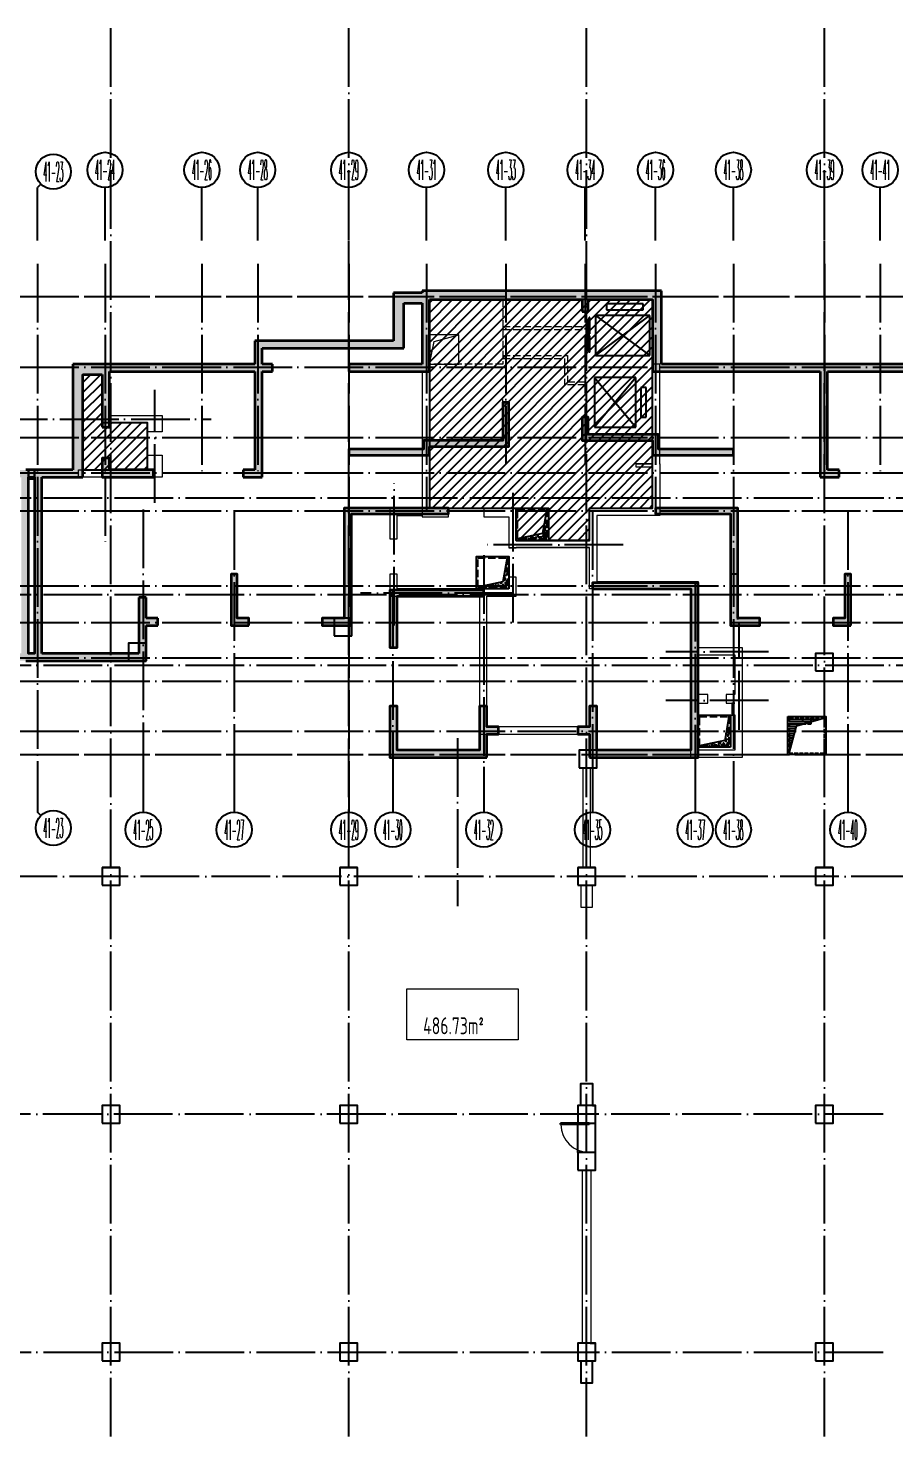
# Model space of a CAD drawing. Extents: x 115549 to 768939, y -502199 to 402497.
# Drawn here: x 353562 to 383085, y -355775 to -308022 of the extents above; entities that cross this region are included whole.
import ezdxf
from ezdxf.enums import TextEntityAlignment as Align

# ---------------------------------------------------------------- set-up
doc = ezdxf.new("R2010")
doc.units = 0
doc.header["$LTSCALE"] = 1000
doc.header["$MEASUREMENT"] = 0
for name, pattern in [('__DASH', [0.35, 0.25, -0.1]), ('DASH', [0.35, 0.25, -0.1]), ('DOTE', [2.42, 2, -0.2, 0.02, -0.2])]:
    doc.linetypes.add(name, pattern=pattern)
for name, color, linetype, lineweight in [('_0', 7, 'Continuous', 9), ('renWALL', 8, 'Continuous', 9), ('WALL', 150, 'Continuous', 30), ('主楼剪力墙', 212, 'Continuous', 5), ('砼墙', 3, 'Continuous', 35)]:
    doc.layers.add(name, color=color, linetype=linetype, lineweight=lineweight)
for name, color, linetype in [('AXIS', 3, 'Continuous'), ('AXIS_TEXT', 7, 'Continuous'), ('COLUMN', 9, 'Continuous'), ('DOTE', 16, 'DOTE'), ('EVTR', 2, 'Continuous'), ('S_CONCWALL', 8, 'Continuous'), ('WINDOW', 4, 'Continuous'), ('人防集水坑', 6, 'Continuous'), ('人防－WINDOW', 4, 'Continuous'), ('文字', 3, 'Continuous'), ('给水', 32, 'Continuous')]:
    doc.layers.add(name, color=color, linetype=linetype)
doc.styles.add('_TCH_AXIS', font='COMPLEX', dxfattribs={"bigfont": 'GBCBIG'})
doc.styles.add('COMPLEX', font='COMPLEX')
doc.styles.add('TSSD_Rein', font='tssdeng.shx', dxfattribs={"width": 0.7, "bigfont": 'tssdchn.shx'})

# ---------------------------------------------------------------- blocks, each defined once
blk = doc.blocks.new('qiangzh3333')
at = {"layer": 'COLUMN', "color": 8}
for points in [[(503168601, 3697175796), (503169201, 3697175796), (503169201, 3697176396), (503168601, 3697176396)], [(503161601, 3697174946), (503162201, 3697174946), (503162201, 3697175546), (503161601, 3697175546)], [(503185001, 3697174596), (503185601, 3697174596), (503185601, 3697175196), (503185001, 3697175196)], [(503176951, 3697171296), (503177551, 3697171296), (503177551, 3697171896), (503176951, 3697171896)], [(503160701, 3697167296), (503161301, 3697167296), (503161301, 3697167896), (503160701, 3697167896)], [(503168801, 3697167296), (503169401, 3697167296), (503169401, 3697167896), (503168801, 3697167896)], [(503176901, 3697167296), (503177501, 3697167296), (503177501, 3697167896), (503176901, 3697167896)], [(503185001, 3697167296), (503185601, 3697167296), (503185601, 3697167896), (503185001, 3697167896)], [(503160701, 3697159196), (503161301, 3697159196), (503161301, 3697159796), (503160701, 3697159796)], [(503168801, 3697159196), (503169401, 3697159196), (503169401, 3697159796), (503168801, 3697159796)], [(503185001, 3697159196), (503185601, 3697159196), (503185601, 3697159796), (503185001, 3697159796)], [(503176901, 3697157596), (503177501, 3697157596), (503177501, 3697158196), (503176901, 3697158196)], [(503160701, 3697151096), (503161301, 3697151096), (503161301, 3697151696), (503160701, 3697151696)], [(503168801, 3697151096), (503169401, 3697151096), (503169401, 3697151696), (503168801, 3697151696)], [(503185001, 3697151096), (503185601, 3697151096), (503185601, 3697151696), (503185001, 3697151696)]]:
    blk.add_lwpolyline(points, close=True, dxfattribs=at)
for points in [[(503177001, 3697159796), (503177001, 3697160546), (503177401, 3697160546), (503177401, 3697159796), (503177501, 3697159796), (503176901, 3697159796), (503176901, 3697159196), (503177501, 3697159196), (503177501, 3697159796)], [(503177326, 3697151696), (503177501, 3697151696), (503176901, 3697151696), (503176901, 3697151096), (503177501, 3697151096), (503177501, 3697151696)], [(503176901, 3697151096), (503177001, 3697151096), (503177001, 3697150346), (503177401, 3697150346), (503177401, 3697151096)]]:
    blk.add_lwpolyline(points, dxfattribs=at)
at = {"layer": 'renWALL', "color": 8}
for points in [[(503179701, 3697181646), (503179701, 3697185046), (503179451, 3697185046), (503179451, 3697181646), (503178876, 3697181646), (503178876, 3697181546), (503179451, 3697181546)], [(503169100, 3697181946), (503169100, 3697182146)], [(503179451, 3697181646), (503179451, 3697180146), (503177301, 3697180146), (503177301, 3697179046), (503174801, 3697179046), (503174801, 3697180146), (503173701, 3697180146), (503173701, 3697179846), (503174551, 3697179846), (503174551, 3697178896), (503174551, 3697178796), (503174801, 3697178796)], [(503179701, 3697181646), (503179701, 3697179896), (503177551, 3697179896), (503177551, 3697178896), (503177551, 3697177646), (503181001, 3697177646), (503181001, 3697175396), (503182501, 3697175396), (503182501, 3697173596), (503182501, 3697173246), (503182501, 3697171646), (503180751, 3697171646), (503180751, 3697173246), (503180751, 3697173596), (503180751, 3697175246), (503180751, 3697177396), (503177301, 3697177396), (503177301, 3697178796), (503174801, 3697178796)], [(503158650, 3697180546), (503158650, 3697180346)], [(503171601, 3697180146), (503170501, 3697180146), (503170501, 3697179096), (503170751, 3697179096), (503170751, 3697179896), (503171601, 3697179896)], [(503173701, 3697177396), (503170751, 3697177396), (503170751, 3697177896), (503170501, 3697177896), (503170501, 3697177146), (503173551, 3697177146), (503173551, 3697172446), (503176901, 3697172446), (503176901, 3697172696), (503173801, 3697172696), (503173801, 3697177146), (503174801, 3697177146), (503174801, 3697177796), (503174551, 3697177796), (503174551, 3697177396), (503173701, 3697177396)], [(503172901, 3697171646), (503172701, 3697171646)], [(503177076, 3697171296), (503177076, 3697167896)], [(503177326, 3697171296), (503177326, 3697167896)], [(503176901, 3697167296), (503176901, 3697167496)], [(503177001, 3697167296), (503177001, 3697166546), (503177401, 3697166546), (503177401, 3697167296)], [(503177051, 3697157596), (503177051, 3697151696)], [(503177351, 3697157596), (503177351, 3697151696)]]:
    blk.add_lwpolyline(points, dxfattribs=at)
for points in [[(503171601, 3697184796), (503171601, 3697179846), (503172501, 3697179846), (503172501, 3697180146), (503171851, 3697180146), (503171851, 3697184796)], [(503162251, 3697183046), (503160951, 3697183046), (503160951, 3697183296), (503162751, 3697183296), (503162751, 3697182746), (503162251, 3697182746)], [(503162751, 3697181196), (503159901, 3697181196), (503159901, 3697181446), (503162251, 3697181446), (503162251, 3697181946), (503162751, 3697181946)], [(503182151, 3697173096), (503182251, 3697173096), (503182251, 3697171896), (503181001, 3697171896), (503181001, 3697173096), (503181001, 3697173496), (503181001, 3697173496), (503181331, 3697173496), (503181331, 3697173796), (503181001, 3697173796), (503181001, 3697175146), (503182251, 3697175146), (503182251, 3697173796), (503181951, 3697173796), (503181951, 3697173496), (503182251, 3697173496), (503182251, 3697173496), (503182151, 3697173496)]]:
    blk.add_lwpolyline(points, close=True, dxfattribs=at)
blk = doc.blocks.new('zhuloujlqtiangchong')
at = {"layer": '主楼剪力墙'}
h = blk.add_hatch(color=253, dxfattribs=at)
h.dxf.hatch_style = 1
h.paths.add_polyline_path([(779472, 656801), (779472, 654901), (779472, 654551), (779472, 652701), (779472, 650801), (779272, 650801), (779272, 652701), (779272, 654551), (779272, 654901), (779272, 656801)], flags=16)
h.paths.add_polyline_path([(782022, 657451), (781772, 657451), (781772, 656801), (783172, 656801), (783522, 656801), (783522, 657051), (783172, 657051), (782022, 657051)], flags=17)
h.paths.add_polyline_path([(786772, 651751), (786772, 652001), (786372, 652001), (786372, 653501), (786172, 653501), (786172, 651751)], flags=17)
h.paths.add_polyline_path([(791822, 651851), (791822, 652351), (791822, 652751), (794772, 652751), (794772, 652951), (791572, 652951), (791572, 652351), (791572, 651851), (791572, 651001), (791822, 651001)], flags=17)
h.paths.add_polyline_path([(794872, 647251), (794872, 648051), (795272, 648051), (795272, 648301), (794872, 648301), (794872, 649001), (794622, 649001), (794622, 648151), (794622, 647501), (794272, 647501), (792172, 647501), (791822, 647501), (791822, 649001), (791572, 649001), (791572, 647251), (792172, 647251), (794272, 647251)])
h.paths.add_polyline_path([(803422, 655151), (803422, 655751), (800622, 655751), (800622, 655551), (803172, 655551), (803172, 655151), (803172, 653501), (803172, 653101), (803172, 651751), (804172, 651751), (804172, 652001), (803422, 652001), (803422, 653101), (803422, 653501)], flags=17)
h.paths.add_polyline_path([(798372, 647251), (798972, 647251), (801472, 647251), (802072, 647251), (802072, 649001), (802072, 650651), (802072, 651001), (802072, 651851), (802072, 652601), (802072, 653201), (800372, 653201), (798472, 653201), (798472, 653001), (800372, 653001), (801822, 653001), (801822, 652601), (801822, 651851), (801822, 651001), (801822, 650651), (801822, 649001), (801822, 647501), (801472, 647501), (798972, 647501), (798622, 647501), (798622, 648151), (798622, 649001), (798372, 649001), (798372, 648301), (797972, 648301), (797972, 648051), (798372, 648051)])
h.paths.add_polyline_path([(803272, 657551), (803272, 657751), (800722, 657751), (800722, 658251), (798322, 658251), (798322, 658851), (798122, 658851), (798122, 658051), (800522, 658051), (800522, 657551)], flags=17)
h.paths.add_polyline_path([(792922, 657851), (795622, 657851), (795622, 659351), (795422, 659351), (795422, 658051), (792722, 658051), (792722, 657751), (790172, 657751), (790172, 657551), (792922, 657551)], flags=17)
h.paths.add_polyline_path([(790272, 651751), (790272, 652851), (790272, 653501), (790272, 655151), (790272, 655551), (792822, 655551), (793572, 655551), (793572, 655751), (792822, 655751), (790022, 655751), (790022, 655151), (790022, 653501), (790022, 652851), (790022, 652001), (789272, 652001), (789272, 651751)], flags=17)
h.paths.add_polyline_path([(807272, 651751), (807272, 653501), (807072, 653501), (807072, 652001), (806672, 652001), (806672, 651751)], flags=17)
h.paths.add_polyline_path([(810272, 656801), (811672, 656801), (811672, 657451), (811422, 657451), (811422, 657051), (810272, 657051), (809922, 657051), (809922, 656801)], flags=17)
h.paths.add_polyline_path([(776972, 657451), (776722, 657451), (776722, 657051), (775572, 657051), (775222, 657051), (775222, 656801), (775572, 656801), (776972, 656801)], flags=17)
h.paths.add_polyline_path([(772572, 651751), (772572, 653501), (772372, 653501), (772372, 652001), (771972, 652001), (771972, 651751)], flags=17)
h.paths.add_polyline_path([(768722, 655751), (765922, 655751), (765172, 655751), (765172, 655551), (765922, 655551), (768472, 655551), (768472, 655151), (768472, 653501), (768472, 652851), (768472, 651751), (769472, 651751), (769472, 652001), (768722, 652001), (768722, 652851), (768722, 653501), (768722, 655151)], flags=17)
h.paths.add_polyline_path([(767172, 651851), (767172, 652351), (767172, 652951), (763972, 652951), (763972, 652751), (766922, 652751), (766922, 652351), (766922, 651851), (766922, 651001), (767172, 651001)], flags=17)
h.paths.add_polyline_path([(767172, 647251), (767172, 649001), (766922, 649001), (766922, 647501), (764472, 647501), (764122, 647501), (764122, 648151), (764122, 649001), (763872, 649001), (763872, 648301), (763472, 648301), (763472, 648051), (763872, 648051), (763872, 647251), (764472, 647251)])
h.paths.add_polyline_path([(755572, 655151), (755572, 655551), (758122, 655551), (758122, 655751), (755322, 655751), (755322, 655151), (755322, 653501), (755322, 653101), (755322, 652001), (754572, 652001), (754572, 651751), (755572, 651751), (755572, 653101), (755572, 653501)], flags=17)
h.paths.add_polyline_path([(756672, 647251), (759772, 647251), (760372, 647251), (760372, 648051), (760772, 648051), (760772, 648301), (760372, 648301), (760372, 649001), (760122, 649001), (760122, 648151), (760122, 647501), (759772, 647501), (756922, 647501), (756922, 649001), (756672, 649001)])
h.paths.add_polyline_path([(756922, 652601), (756922, 653001), (758372, 653001), (760272, 653001), (760272, 653201), (758372, 653201), (756672, 653201), (756672, 652601), (756672, 651851), (756672, 651001), (756922, 651001), (756922, 651851)], flags=17)
h.paths.add_polyline_path([(758222, 657551), (758222, 658051), (760622, 658051), (760622, 658851), (760422, 658851), (760422, 658251), (758022, 658251), (758022, 657751), (755472, 657751), (755472, 657551)], flags=17)
h.paths.add_polyline_path([(766022, 658051), (763322, 658051), (763322, 659351), (763122, 659351), (763122, 657851), (765822, 657851), (765822, 657551), (768572, 657551), (768572, 657751), (766022, 657751)], flags=17)
h.paths.add_polyline_path([(752072, 651751), (752072, 652001), (751672, 652001), (751672, 653501), (751472, 653501), (751472, 651751)], flags=17)
h.paths.add_polyline_path([(748822, 656801), (748822, 657051), (748472, 657051), (747322, 657051), (747322, 657451), (747072, 657451), (747072, 656801), (748472, 656801)], flags=17)
h.paths.add_polyline_path([(744772, 656401), (742021, 656401), (742021, 655701), (742271, 655701), (742271, 656101), (744772, 656101), (744772, 655451), (744772, 654901), (744772, 654551), (744772, 653101), (744772, 652701), (744772, 650801), (742271, 650801), (742271, 654501), (742021, 654501), (742021, 650551), (744872, 650551), (745372, 650551), (748572, 650551), (748572, 651751), (748972, 651751), (748972, 652001), (748572, 652001), (748572, 652701), (748322, 652701), (748322, 651851), (748322, 650801), (745372, 650801), (745022, 650801), (745022, 652701), (745022, 653101), (745022, 654551), (745022, 654901), (745022, 655451), (745022, 656101), (745022, 656801), (745372, 656801), (746422, 656801), (746422, 660301), (747072, 660301), (747072, 658501), (747322, 658501), (747322, 660401), (748072, 660401), (750472, 660401), (752272, 660401), (752272, 657051), (751872, 657051), (751872, 656801), (752522, 656801), (752522, 660401), (752872, 660401), (755472, 660401), (757622, 660401), (758222, 660401), (758222, 662851), (760422, 662851), (760422, 662451), (760622, 662451), (760622, 662851), (763222, 662851), (765322, 662851), (765822, 662851), (765822, 661331), (765822, 660401), (766422, 660401), (766822, 660401), (768572, 660401), (768572, 660651), (766822, 660651), (766422, 660651), (766072, 660651), (766072, 661331), (766072, 662726), (766697, 662726), (766697, 661201), (768572, 661201), (771522, 661201), (771522, 660651), (771172, 660651), (771172, 660401), (771522, 660401), (771522, 656801), (772172, 656801), (772172, 657051), (771772, 657051), (771772, 660401), (773572, 660401), (775972, 660401), (776722, 660401), (776722, 658501), (776972, 658501), (776972, 660301), (777622, 660301), (777622, 656801), (778672, 656801), (779022, 656801), (779022, 654901), (779022, 654551), (779022, 652701), (779022, 650801), (778672, 650801), (775722, 650801), (775722, 651851), (775722, 652701), (775472, 652701), (775472, 652001), (775072, 652001), (775072, 651751), (775472, 651751), (775472, 650551), (778672, 650551), (779172, 650551), (779572, 650551), (780072, 650551), (783272, 650551), (783272, 651751), (783672, 651751), (783672, 652001), (783272, 652001), (783272, 652701), (783022, 652701), (783022, 651851), (783022, 650801), (780072, 650801), (779722, 650801), (779722, 652701), (779722, 654551), (779722, 654901), (779722, 656801), (780072, 656801), (781122, 656801), (781122, 660301), (781772, 660301), (781772, 658501), (782022, 658501), (782022, 660401), (782772, 660401), (785172, 660401), (786972, 660401), (786972, 657051), (786572, 657051), (786572, 656801), (787222, 656801), (787222, 660401), (787572, 660401), (787572, 660651), (787222, 660651), (787222, 661201), (790172, 661201), (792047, 661201), (792047, 662726), (792672, 662726), (792672, 661331), (792672, 660651), (792322, 660651), (791922, 660651), (790172, 660651), (790172, 660401), (791922, 660401), (792322, 660401), (792922, 660401), (792922, 661331), (792922, 662851), (793422, 662851), (795522, 662851), (798122, 662851), (798122, 662451), (798322, 662451), (798322, 662851), (800522, 662851), (800522, 660401), (801122, 660401), (803272, 660401), (805872, 660401), (806222, 660401), (806222, 656801), (806872, 656801), (806872, 657051), (806472, 657051), (806472, 660401), (808272, 660401), (810672, 660401), (811422, 660401), (811422, 658501), (811672, 658501), (811672, 660301), (812322, 660301), (812322, 656801), (813372, 656801), (813722, 656801), (813722, 655903), (813722, 655451), (813722, 654901), (813722, 654551), (813722, 653101), (813722, 652701), (813722, 650801), (810422, 650801), (810422, 651851), (810422, 652701), (810172, 652701), (810172, 652001), (809772, 652001), (809772, 651751), (810172, 651751), (810172, 650551), (813972, 650551), (813972, 652701), (813972, 653101), (813972, 654551), (813972, 654901), (813972, 655451), (813972, 657051), (813372, 657051), (812672, 657051), (812672, 660651), (811572, 660651), (810672, 660651), (808272, 660651), (806372, 660651), (805872, 660651), (803272, 660651), (801122, 660651), (800822, 660651), (800822, 663151), (798222, 663151), (795522, 663151), (793422, 663151), (792672, 663151), (792672, 663076), (791697, 663076), (791697, 661451), (790172, 661451), (786972, 661451), (786972, 660651), (785172, 660651), (782772, 660651), (781872, 660651), (780772, 660651), (780772, 657051), (780072, 657051), (779572, 657051), (779172, 657051), (778672, 657051), (777972, 657051), (777972, 660651), (776872, 660651), (775972, 660651), (773572, 660651), (771772, 660651), (771772, 661451), (768572, 661451), (767047, 661451), (767047, 663076), (766072, 663076), (766072, 663151), (765322, 663151), (763222, 663151), (760522, 663151), (757922, 663151), (757922, 660651), (757622, 660651), (755472, 660651), (752872, 660651), (752372, 660651), (750472, 660651), (748072, 660651), (747172, 660651), (746072, 660651), (746072, 657051), (745372, 657051), (744772, 657051)])
blk = doc.blocks.new('$DORLIB2D$00000127')
at = {"color": 0}
for points in [[(-0.533, 0.795), (-0.533, 0.69)], [(-0.033, 0.795), (-0.533, 0.795)], [(-0.033, 0.69), (-0.533, 0.69)], [(0.5, 0.5), (-0.5, 0.5)], [(-0.033, 0.795), (-0.033, 0.69)], [(0.533, 0.795), (0.033, 0.795)], [(0.033, 0.795), (0.033, 0.69)], [(0.533, 0.69), (0.033, 0.69)], [(0.533, 0.795), (0.533, 0.69)]]:
    blk.add_lwpolyline(points, dxfattribs=at)
blk = doc.blocks.new('asdfqwer')
at = {"ltscale": 10}
h = blk.add_hatch(dxfattribs=at)
h.set_pattern_fill('AR-SAND', color=6, scale=50, style=0)
h.set_pattern_definition([(37.5, (0, 0), (-4.000078, 122.35331), [0, -96.52, 0, -107.95, 0, -103.1875]), (7.5, (0, 0), (112.38082, 179.206275), [0, -52.07, 0, -86.995, 0, -33.3375]), (327.5, (-78.1, 0), (197.748093, 0.359296), [0, -31.75, 0, -114.3, 0, -149.225]), (317.5, (-78.1, 0), (190.889113, 55.73233), [0, -15.875, 0, -74.93, 0, -85.725])])
h.paths.add_polyline_path([(477311, 229084), (476311, 229084), (476311, 228084), (476458, 228897)])
at = {"color": 6}
for p, q in [((476311, 228084), (476458, 228897)), ((476458, 228897), (477311, 229084))]:
    blk.add_line(p, q, dxfattribs=at)
blk.add_lwpolyline([(476261, 229134), (477361, 229134), (477361, 228034), (476261, 228034)], close=True, dxfattribs=at)
at = {"color": 6, "linetype": 'DASH'}
blk.add_lwpolyline([(476311, 229084), (477311, 229084), (477311, 228084), (476311, 228084)], close=True, dxfattribs=at)
blk = doc.blocks.new('_AXISO')
blk.add_circle((0, 0), 0.5)
at = {"layer": 'AXIS_TEXT', "style": 'COMPLEX', "width": 1.041667}
blk.add_attdef('A', text='', height=0.56, dxfattribs=at).set_placement((-0.25, -0.28), (0.25, -0.28), align=Align.FIT)
blk = doc.blocks.new('asdgaaa')
at = {"layer": 'AXIS'}
for p, q in [((1148046, 1265416), (1148046, 1263878)), ((1151646, 1265416), (1151646, 1263878)), ((1154746, 1265416), (1154746, 1263878)), ((1158646, 1265416), (1158646, 1263878)), ((1160146, 1265416), (1160146, 1263878)), ((1163246, 1265416), (1163246, 1263878)), ((1166946, 1265416), (1166946, 1263878)), ((1170446, 1265416), (1170446, 1263878)), ((1171746, 1265416), (1171746, 1263878)), ((1175646, 1265416), (1175646, 1263878)), ((1148163, 1263761), (1148046, 1263878))]:
    blk.add_line(p, q, dxfattribs=at)
ref = blk.add_blockref('_AXISO', (1148587, 1263337), dxfattribs=dict(at, xscale=1200, yscale=1200, zscale=1200))
ref.add_attrib('A', '41-23', dxfattribs={"layer": 'AXIS_TEXT', "height": 678.8, "style": '_TCH_AXIS', "width": 0.21875}).set_placement((1148248, 1262997), (1148927, 1262997), align=Align.FIT)
ref = blk.add_blockref('_AXISO', (1151646, 1263278), dxfattribs=dict(at, xscale=1200, yscale=1200, zscale=1200))
ref.add_attrib('A', '41-25', dxfattribs={"layer": 'AXIS_TEXT', "height": 678.8, "style": '_TCH_AXIS', "width": 0.21875}).set_placement((1151306, 1262939), (1151985, 1262939), align=Align.FIT)
ref = blk.add_blockref('_AXISO', (1154746, 1263278), dxfattribs=dict(at, xscale=1200, yscale=1200, zscale=1200))
ref.add_attrib('A', '41-27', dxfattribs={"layer": 'AXIS_TEXT', "height": 678.8, "style": '_TCH_AXIS', "width": 0.21875}).set_placement((1154406, 1262939), (1155085, 1262939), align=Align.FIT)
ref = blk.add_blockref('_AXISO', (1158646, 1263278), dxfattribs=dict(at, xscale=1200, yscale=1200, zscale=1200))
ref.add_attrib('A', '41-29', dxfattribs={"layer": 'AXIS_TEXT', "height": 678.8, "style": '_TCH_AXIS', "width": 0.21875}).set_placement((1158306, 1262939), (1158985, 1262939), align=Align.FIT)
ref = blk.add_blockref('_AXISO', (1160146, 1263278), dxfattribs=dict(at, xscale=1200, yscale=1200, zscale=1200))
ref.add_attrib('A', '41-30', dxfattribs={"layer": 'AXIS_TEXT', "height": 678.8, "style": '_TCH_AXIS', "width": 0.221053}).set_placement((1159806, 1262939), (1160485, 1262939), align=Align.FIT)
ref = blk.add_blockref('_AXISO', (1163246, 1263278), dxfattribs=dict(at, xscale=1200, yscale=1200, zscale=1200))
ref.add_attrib('A', '41-32', dxfattribs={"layer": 'AXIS_TEXT', "height": 678.8, "style": '_TCH_AXIS', "width": 0.221053}).set_placement((1162906, 1262939), (1163585, 1262939), align=Align.FIT)
ref = blk.add_blockref('_AXISO', (1166946, 1263278), dxfattribs=dict(at, xscale=1200, yscale=1200, zscale=1200))
ref.add_attrib('A', '41-35', dxfattribs={"layer": 'AXIS_TEXT', "height": 678.8, "style": '_TCH_AXIS', "width": 0.221053}).set_placement((1166606, 1262939), (1167285, 1262939), align=Align.FIT)
ref = blk.add_blockref('_AXISO', (1170446, 1263278), dxfattribs=dict(at, xscale=1200, yscale=1200, zscale=1200))
ref.add_attrib('A', '41-37', dxfattribs={"layer": 'AXIS_TEXT', "height": 678.8, "style": '_TCH_AXIS', "width": 0.221053}).set_placement((1170106, 1262939), (1170785, 1262939), align=Align.FIT)
ref = blk.add_blockref('_AXISO', (1171746, 1263278), dxfattribs=dict(at, xscale=1200, yscale=1200, zscale=1200))
ref.add_attrib('A', '41-38', dxfattribs={"layer": 'AXIS_TEXT', "height": 678.8, "style": '_TCH_AXIS', "width": 0.221053}).set_placement((1171406, 1262939), (1172085, 1262939), align=Align.FIT)
ref = blk.add_blockref('_AXISO', (1175646, 1263278), dxfattribs=dict(at, xscale=1200, yscale=1200, zscale=1200))
ref.add_attrib('A', '41-40', dxfattribs={"layer": 'AXIS_TEXT', "height": 678.8, "style": '_TCH_AXIS', "width": 0.216495}).set_placement((1175306, 1262939), (1175985, 1262939), align=Align.FIT)
blk = doc.blocks.new('41-3')
at = {"layer": 'AXIS'}
for p, q in [((2292993, -1133149), (2292876, -1133267)), ((2292876, -1135068), (2292876, -1133267)), ((2295176, -1135068), (2295176, -1133267)), ((2298476, -1135068), (2298476, -1133267)), ((2300376, -1135068), (2300376, -1133267)), ((2303476, -1135068), (2303476, -1133267)), ((2306126, -1135068), (2306126, -1133267)), ((2308826, -1135068), (2308826, -1133267)), ((2311526, -1135068), (2311526, -1133267)), ((2313926, -1135068), (2313926, -1133267)), ((2316576, -1135068), (2316576, -1133267)), ((2319676, -1135068), (2319676, -1133267)), ((2321576, -1135068), (2321576, -1133267))]:
    blk.add_line(p, q, dxfattribs=at)
ref = blk.add_blockref('_AXISO', (2293417, -1132725), dxfattribs=dict(at, xscale=1200, yscale=1200, zscale=1200))
ref.add_attrib('A', '41-23', dxfattribs={"layer": 'AXIS_TEXT', "height": 678.8, "style": '_TCH_AXIS', "width": 0.21875}).set_placement((2293078, -1133065), (2293757, -1133065), align=Align.FIT)
ref = blk.add_blockref('_AXISO', (2295176, -1132667), dxfattribs=dict(at, xscale=1200, yscale=1200, zscale=1200))
ref.add_attrib('A', '41-24', dxfattribs={"layer": 'AXIS_TEXT', "height": 678.8, "style": '_TCH_AXIS', "width": 0.214286}).set_placement((2294837, -1133006), (2295515, -1133006), align=Align.FIT)
ref = blk.add_blockref('_AXISO', (2298476, -1132667), dxfattribs=dict(at, xscale=1200, yscale=1200, zscale=1200))
ref.add_attrib('A', '41-26', dxfattribs={"layer": 'AXIS_TEXT', "height": 678.8, "style": '_TCH_AXIS', "width": 0.21875}).set_placement((2298137, -1133006), (2298815, -1133006), align=Align.FIT)
ref = blk.add_blockref('_AXISO', (2300376, -1132667), dxfattribs=dict(at, xscale=1200, yscale=1200, zscale=1200))
ref.add_attrib('A', '41-28', dxfattribs={"layer": 'AXIS_TEXT', "height": 678.8, "style": '_TCH_AXIS', "width": 0.21875}).set_placement((2300037, -1133006), (2300715, -1133006), align=Align.FIT)
ref = blk.add_blockref('_AXISO', (2303476, -1132667), dxfattribs=dict(at, xscale=1200, yscale=1200, zscale=1200))
ref.add_attrib('A', '41-29', dxfattribs={"layer": 'AXIS_TEXT', "height": 678.8, "style": '_TCH_AXIS', "width": 0.21875}).set_placement((2303137, -1133006), (2303815, -1133006), align=Align.FIT)
ref = blk.add_blockref('_AXISO', (2306126, -1132667), dxfattribs=dict(at, xscale=1200, yscale=1200, zscale=1200))
ref.add_attrib('A', '41-31', dxfattribs={"layer": 'AXIS_TEXT', "height": 678.8, "style": '_TCH_AXIS', "width": 0.233333}).set_placement((2305787, -1133006), (2306465, -1133006), align=Align.FIT)
ref = blk.add_blockref('_AXISO', (2308826, -1132667), dxfattribs=dict(at, xscale=1200, yscale=1200, zscale=1200))
ref.add_attrib('A', '41-33', dxfattribs={"layer": 'AXIS_TEXT', "height": 678.8, "style": '_TCH_AXIS', "width": 0.221053}).set_placement((2308487, -1133006), (2309165, -1133006), align=Align.FIT)
ref = blk.add_blockref('_AXISO', (2311526, -1132667), dxfattribs=dict(at, xscale=1200, yscale=1200, zscale=1200))
ref.add_attrib('A', '41-34', dxfattribs={"layer": 'AXIS_TEXT', "height": 678.8, "style": '_TCH_AXIS', "width": 0.216495}).set_placement((2311187, -1133006), (2311865, -1133006), align=Align.FIT)
ref = blk.add_blockref('_AXISO', (2313926, -1132667), dxfattribs=dict(at, xscale=1200, yscale=1200, zscale=1200))
ref.add_attrib('A', '41-36', dxfattribs={"layer": 'AXIS_TEXT', "height": 678.8, "style": '_TCH_AXIS', "width": 0.221053}).set_placement((2313587, -1133006), (2314265, -1133006), align=Align.FIT)
ref = blk.add_blockref('_AXISO', (2316576, -1132667), dxfattribs=dict(at, xscale=1200, yscale=1200, zscale=1200))
ref.add_attrib('A', '41-38', dxfattribs={"layer": 'AXIS_TEXT', "height": 678.8, "style": '_TCH_AXIS', "width": 0.221053}).set_placement((2316237, -1133006), (2316915, -1133006), align=Align.FIT)
ref = blk.add_blockref('_AXISO', (2319676, -1132667), dxfattribs=dict(at, xscale=1200, yscale=1200, zscale=1200))
ref.add_attrib('A', '41-39', dxfattribs={"layer": 'AXIS_TEXT', "height": 678.8, "style": '_TCH_AXIS', "width": 0.221053}).set_placement((2319337, -1133006), (2320015, -1133006), align=Align.FIT)
ref = blk.add_blockref('_AXISO', (2321576, -1132667), dxfattribs=dict(at, xscale=1200, yscale=1200, zscale=1200))
ref.add_attrib('A', '41-41', dxfattribs={"layer": 'AXIS_TEXT', "height": 678.8, "style": '_TCH_AXIS', "width": 0.228261}).set_placement((2321237, -1133006), (2321915, -1133006), align=Align.FIT)
blk = doc.blocks.new('kengyi')
at = {"layer": '给水'}
for p, q in [((2970150, 735418), (2971184, 735418)), ((2970150, 735339), (2970897, 735339)), ((2970150, 735260), (2970610, 735260)), ((2970150, 735180), (2970393, 735180)), ((2970150, 735101), (2970372, 735101)), ((2970150, 735021), (2970351, 735021)), ((2970150, 734942), (2970330, 734942)), ((2970150, 734863), (2970309, 734863)), ((2970150, 734783), (2970288, 734783)), ((2970150, 734704), (2970267, 734704)), ((2970150, 734625), (2970246, 734625)), ((2970150, 734545), (2970225, 734545)), ((2970150, 734466), (2970204, 734466)), ((2970150, 734386), (2970182, 734386))]:
    blk.add_line(p, q, dxfattribs=at)
blk.add_lwpolyline([(2970100, 735514), (2971400, 735514), (2971400, 734214), (2970100, 734214)], close=True, dxfattribs=at)
at = {"layer": '给水', "linetype": '__DASH', "ltscale": 0.5}
blk.add_lwpolyline([(2971350, 735464), (2970150, 735464), (2970150, 734264), (2971350, 734264)], close=True, dxfattribs=at)
at = {"layer": '给水'}
blk.add_lwpolyline([(2970150, 734264), (2970399, 735201), (2971350, 735464)], dxfattribs=at)
at = {"layer": '给水', "linetype": '__DASH', "ltscale": 0.5}
blk.add_lwpolyline([(2970600, 735461), (2970600, 735261), (2970900, 735261), (2970900, 735461)], dxfattribs=at)
blk = doc.blocks.new('gangjinhunningtuqiang')
at = {"layer": '砼墙', "color": 8}
for p, q in [((792672, 663076), (791697, 663076)), ((791697, 663076), (791697, 661451)), ((793422, 663151), (792672, 663151)), ((792672, 663151), (792672, 663076)), ((792922, 661331), (792922, 662851)), ((792922, 662851), (793422, 662851)), ((795522, 663151), (793422, 663151)), ((793422, 662851), (795522, 662851)), ((798222, 663151), (795522, 663151)), ((795522, 662851), (798122, 662851)), ((798122, 662851), (798122, 662451)), ((800822, 663151), (798222, 663151)), ((798322, 662451), (798322, 662851)), ((798322, 662851), (800522, 662851)), ((800522, 662851), (800522, 660401)), ((800822, 660651), (800822, 663151)), ((792047, 661201), (792047, 662726)), ((792047, 662726), (792672, 662726)), ((792672, 662726), (792672, 661331)), ((798122, 662451), (798322, 662451)), ((790172, 661451), (786972, 661451)), ((786972, 661451), (786972, 660651)), ((791697, 661451), (790172, 661451)), ((787222, 660651), (787222, 661201)), ((787222, 661201), (790172, 661201)), ((790172, 661201), (792047, 661201)), ((792672, 661331), (792672, 660651)), ((792922, 660401), (792922, 661331)), ((781872, 660651), (780772, 660651)), ((780772, 660651), (780772, 657051)), ((782772, 660651), (781872, 660651)), ((785172, 660651), (782772, 660651)), ((786972, 660651), (785172, 660651)), ((787572, 660651), (787222, 660651)), ((787572, 660401), (787572, 660651)), ((791922, 660651), (790172, 660651)), ((790172, 660651), (790172, 660401)), ((792322, 660651), (791922, 660651)), ((792672, 660651), (792322, 660651)), ((801122, 660651), (800822, 660651)), ((803272, 660651), (801122, 660651)), ((805872, 660651), (803272, 660651)), ((806372, 660651), (805872, 660651)), ((808272, 660651), (806372, 660651)), ((810672, 660651), (808272, 660651)), ((781122, 656801), (781122, 660301)), ((781122, 660301), (781772, 660301)), ((781772, 660301), (781772, 658501)), ((782022, 658501), (782022, 660401)), ((782022, 660401), (782772, 660401)), ((782772, 660401), (785172, 660401)), ((785172, 660401), (786972, 660401)), ((786972, 660401), (786972, 657051)), ((787222, 656801), (787222, 660401)), ((787222, 660401), (787572, 660401)), ((790172, 660401), (791922, 660401)), ((791922, 660401), (792322, 660401)), ((792322, 660401), (792922, 660401)), ((800522, 660401), (801122, 660401)), ((801122, 660401), (803272, 660401)), ((803272, 660401), (805872, 660401)), ((805872, 660401), (806222, 660401)), ((806222, 660401), (806222, 656801)), ((806472, 657051), (806472, 660401)), ((806472, 660401), (808272, 660401)), ((808272, 660401), (810672, 660401)), ((781772, 658501), (782022, 658501)), ((779572, 657051), (779172, 657051)), ((780072, 657051), (779572, 657051)), ((779722, 654901), (779722, 656801)), ((779722, 656801), (780072, 656801)), ((780772, 657051), (780072, 657051)), ((780072, 656801), (781122, 656801)), ((786972, 657051), (786572, 657051)), ((786572, 657051), (786572, 656801)), ((786572, 656801), (787222, 656801)), ((806222, 656801), (806872, 656801)), ((806872, 657051), (806472, 657051)), ((806872, 656801), (806872, 657051)), ((779722, 654551), (779722, 654901)), ((779722, 652701), (779722, 654551)), ((779722, 650801), (779722, 652701)), ((783272, 652701), (783022, 652701)), ((783022, 652701), (783022, 651851)), ((783272, 652001), (783272, 652701)), ((783022, 651851), (783022, 650801)), ((783672, 652001), (783272, 652001)), ((783672, 651751), (783672, 652001)), ((783272, 650551), (783272, 651751)), ((783272, 651751), (783672, 651751)), ((779172, 650551), (779572, 650551)), ((779572, 650551), (780072, 650551)), ((780072, 650801), (779722, 650801)), ((783022, 650801), (780072, 650801)), ((780072, 650551), (783272, 650551))]:
    blk.add_line(p, q, dxfattribs=at)
for points in [[(792922, 657851), (795622, 657851), (795622, 659351), (795422, 659351), (795422, 658051), (792722, 658051), (792722, 657751), (790172, 657751), (790172, 657551), (792922, 657551)], [(803272, 657551), (803272, 657751), (800722, 657751), (800722, 658251), (798322, 658251), (798322, 658851), (798122, 658851), (798122, 658051), (800522, 658051), (800522, 657551)], [(782022, 657451), (781772, 657451), (781772, 656801), (783172, 656801), (783522, 656801), (783522, 657051), (783172, 657051), (782022, 657051)], [(779472, 656801), (779472, 654901), (779472, 654551), (779472, 652701), (779472, 650801), (779272, 650801), (779272, 652701), (779272, 654551), (779272, 654901), (779272, 656801)], [(790272, 651751), (790272, 652851), (790272, 653501), (790272, 655151), (790272, 655551), (792822, 655551), (793572, 655551), (793572, 655751), (792822, 655751), (790022, 655751), (790022, 655151), (790022, 653501), (790022, 652851), (790022, 652001), (789272, 652001), (789272, 651751)], [(803422, 655151), (803422, 655751), (800622, 655751), (800622, 655551), (803172, 655551), (803172, 655151), (803172, 653501), (803172, 653101), (803172, 651751), (804172, 651751), (804172, 652001), (803422, 652001), (803422, 653101), (803422, 653501)], [(786772, 651751), (786772, 652001), (786372, 652001), (786372, 653501), (786172, 653501), (786172, 651751)], [(807272, 651751), (807272, 653501), (807072, 653501), (807072, 652001), (806672, 652001), (806672, 651751)], [(791822, 651851), (791822, 652351), (791822, 652751), (794772, 652751), (794772, 652951), (791572, 652951), (791572, 652351), (791572, 651851), (791572, 651001), (791822, 651001)], [(798372, 647251), (798972, 647251), (801472, 647251), (802072, 647251), (802072, 649001), (802072, 650651), (802072, 651001), (802072, 651851), (802072, 652601), (802072, 653201), (800372, 653201), (798472, 653201), (798472, 653001), (800372, 653001), (801822, 653001), (801822, 652601), (801822, 651851), (801822, 651001), (801822, 650651), (801822, 649001), (801822, 647501), (801472, 647501), (798972, 647501), (798622, 647501), (798622, 648151), (798622, 649001), (798372, 649001), (798372, 648301), (797972, 648301), (797972, 648051), (798372, 648051)], [(794872, 647251), (794872, 648051), (795272, 648051), (795272, 648301), (794872, 648301), (794872, 649001), (794622, 649001), (794622, 648151), (794622, 647501), (794272, 647501), (792172, 647501), (791822, 647501), (791822, 649001), (791572, 649001), (791572, 647251), (792172, 647251), (794272, 647251)]]:
    blk.add_lwpolyline(points, close=True, dxfattribs=at)
blk = doc.blocks.new('$DorLib2D$00000001')
for p, q in [((0.45, 0.975), (0.5, 0.975)), ((0.45, 0), (0.45, 0.975)), ((0.5, 0), (0.5, 0.975)), ((0.5, 0), (0.45, 0))]:
    blk.add_line(p, q)
at = {"lineweight": 13}
blk.add_arc((0.475, 0), 0.975, 91.4693, 180, dxfattribs=at)
blk = doc.blocks.new('saaaa')
at = {"layer": 'COLUMN', "color": 8}
for p, q in [((504836890, 3696237193), (504836290, 3696237193)), ((504836290, 3696237193), (504836290, 3696236593)), ((504836890, 3696236593), (504836890, 3696237193)), ((504836290, 3696236593), (504836890, 3696236593)), ((504829890, 3696236343), (504829290, 3696236343)), ((504829290, 3696236343), (504829290, 3696235743)), ((504829890, 3696235743), (504829890, 3696236343)), ((504853290, 3696235993), (504852690, 3696235993)), ((504852690, 3696235993), (504852690, 3696235393)), ((504853290, 3696235393), (504853290, 3696235993)), ((504829290, 3696235743), (504829890, 3696235743)), ((504852690, 3696235393), (504853290, 3696235393)), ((504845240, 3696232693), (504844640, 3696232693)), ((504844640, 3696232693), (504844640, 3696232093)), ((504845240, 3696232093), (504845240, 3696232693)), ((504844640, 3696232093), (504845240, 3696232093)), ((504828990, 3696228693), (504828390, 3696228693)), ((504828390, 3696228693), (504828390, 3696228093)), ((504828990, 3696228093), (504828990, 3696228693)), ((504837090, 3696228693), (504836490, 3696228693)), ((504836490, 3696228693), (504836490, 3696228093)), ((504837090, 3696228093), (504837090, 3696228693)), ((504845190, 3696228693), (504844590, 3696228693)), ((504844590, 3696228693), (504844590, 3696228093)), ((504845190, 3696228093), (504845190, 3696228693)), ((504853290, 3696228693), (504852690, 3696228693)), ((504852690, 3696228693), (504852690, 3696228093)), ((504853290, 3696228093), (504853290, 3696228693)), ((504828390, 3696228093), (504828990, 3696228093)), ((504836490, 3696228093), (504837090, 3696228093)), ((504844590, 3696228093), (504845190, 3696228093)), ((504852690, 3696228093), (504853290, 3696228093)), ((504844690, 3696220593), (504844690, 3696221343)), ((504844690, 3696221343), (504845090, 3696221343)), ((504845090, 3696221343), (504845090, 3696220593)), ((504828990, 3696220593), (504828390, 3696220593)), ((504828390, 3696220593), (504828390, 3696219993)), ((504828990, 3696219993), (504828990, 3696220593)), ((504837090, 3696220593), (504836490, 3696220593)), ((504836490, 3696220593), (504836490, 3696219993)), ((504837090, 3696219993), (504837090, 3696220593)), ((504845190, 3696220593), (504844590, 3696220593)), ((504844590, 3696220593), (504844590, 3696219993)), ((504845090, 3696220593), (504845190, 3696220593)), ((504845190, 3696219993), (504845190, 3696220593)), ((504853290, 3696220593), (504852690, 3696220593)), ((504852690, 3696220593), (504852690, 3696219993)), ((504853290, 3696219993), (504853290, 3696220593)), ((504828390, 3696219993), (504828990, 3696219993)), ((504836490, 3696219993), (504837090, 3696219993)), ((504844590, 3696219993), (504845190, 3696219993)), ((504852690, 3696219993), (504853290, 3696219993)), ((504845190, 3696218993), (504844590, 3696218993)), ((504844590, 3696218993), (504844590, 3696218393)), ((504845190, 3696218393), (504845190, 3696218993)), ((504844590, 3696218393), (504845190, 3696218393)), ((504828990, 3696212493), (504828390, 3696212493)), ((504828390, 3696212493), (504828390, 3696211893)), ((504828990, 3696211893), (504828990, 3696212493)), ((504837090, 3696212493), (504836490, 3696212493)), ((504836490, 3696212493), (504836490, 3696211893)), ((504837090, 3696211893), (504837090, 3696212493)), ((504845190, 3696212493), (504844590, 3696212493)), ((504844590, 3696212493), (504844590, 3696211893)), ((504845015, 3696212493), (504845190, 3696212493)), ((504845190, 3696211893), (504845190, 3696212493)), ((504853290, 3696212493), (504852690, 3696212493)), ((504852690, 3696212493), (504852690, 3696211893)), ((504853290, 3696211893), (504853290, 3696212493)), ((504828390, 3696211893), (504828990, 3696211893)), ((504836490, 3696211893), (504837090, 3696211893)), ((504844590, 3696211893), (504845190, 3696211893)), ((504844590, 3696211893), (504844690, 3696211893)), ((504844690, 3696211893), (504844690, 3696211143)), ((504845090, 3696211143), (504845090, 3696211893)), ((504852690, 3696211893), (504853290, 3696211893)), ((504844690, 3696211143), (504845090, 3696211143))]:
    blk.add_line(p, q, dxfattribs=at)
at = {"layer": 'renWALL', "color": 8}
for p, q in [((504839290, 3696245593), (504839290, 3696240643)), ((504839540, 3696245593), (504839290, 3696245593)), ((504839540, 3696240943), (504839540, 3696245593)), ((504847390, 3696245843), (504847140, 3696245843)), ((504847140, 3696245843), (504847140, 3696242443)), ((504847390, 3696242443), (504847390, 3696245843)), ((504828640, 3696243843), (504828640, 3696244093)), ((504828640, 3696244093), (504830440, 3696244093)), ((504829940, 3696243843), (504828640, 3696243843)), ((504829940, 3696243543), (504829940, 3696243843)), ((504830440, 3696244093), (504830440, 3696243543)), ((504830440, 3696243543), (504829940, 3696243543)), ((504829940, 3696242243), (504829940, 3696242743)), ((504829940, 3696242743), (504830440, 3696242743)), ((504830440, 3696242743), (504830440, 3696241993)), ((504836789, 3696242743), (504836789, 3696242943)), ((504827590, 3696241993), (504827590, 3696242243)), ((504827590, 3696242243), (504829940, 3696242243)), ((504847140, 3696242443), (504846565, 3696242443)), ((504846565, 3696242443), (504846565, 3696242343)), ((504846565, 3696242343), (504847140, 3696242343)), ((504847140, 3696242443), (504847140, 3696240943)), ((504847390, 3696242443), (504847390, 3696240693)), ((504830440, 3696241993), (504827590, 3696241993)), ((504826339, 3696241343), (504826339, 3696241143)), ((504839290, 3696240943), (504838190, 3696240943)), ((504838190, 3696240943), (504838190, 3696239893)), ((504840190, 3696240943), (504839540, 3696240943)), ((504840190, 3696240643), (504840190, 3696240943)), ((504842490, 3696240943), (504841390, 3696240943)), ((504841390, 3696240943), (504841390, 3696240643)), ((504842490, 3696239843), (504842490, 3696240943)), ((504847140, 3696240943), (504844990, 3696240943)), ((504844990, 3696240943), (504844990, 3696239843)), ((504838440, 3696239893), (504838440, 3696240693)), ((504838440, 3696240693), (504839290, 3696240693)), ((504839290, 3696240643), (504840190, 3696240643)), ((504841390, 3696240643), (504842240, 3696240643)), ((504842240, 3696240643), (504842240, 3696239693)), ((504847390, 3696240693), (504845240, 3696240693)), ((504845240, 3696240693), (504845240, 3696239693)), ((504838190, 3696239893), (504838440, 3696239893)), ((504844990, 3696239843), (504842490, 3696239843)), ((504842240, 3696239693), (504842240, 3696239593)), ((504842240, 3696239593), (504842490, 3696239593)), ((504844990, 3696239593), (504842490, 3696239593)), ((504844990, 3696238193), (504844990, 3696239593)), ((504845240, 3696239693), (504845240, 3696238443)), ((504838440, 3696238693), (504838190, 3696238693)), ((504838190, 3696238693), (504838190, 3696237943)), ((504838440, 3696238193), (504838440, 3696238693)), ((504842490, 3696238593), (504842240, 3696238593)), ((504842240, 3696238593), (504842240, 3696238193)), ((504842490, 3696237943), (504842490, 3696238593)), ((504845240, 3696238443), (504848690, 3696238443)), ((504848690, 3696238443), (504848690, 3696236193)), ((504838190, 3696237943), (504841240, 3696237943)), ((504841390, 3696238193), (504838440, 3696238193)), ((504841240, 3696237943), (504841240, 3696233243)), ((504842240, 3696238193), (504841390, 3696238193)), ((504841490, 3696233493), (504841490, 3696237943)), ((504841490, 3696237943), (504842490, 3696237943)), ((504848440, 3696238193), (504844990, 3696238193)), ((504848440, 3696236043), (504848440, 3696238193)), ((504848440, 3696234393), (504848440, 3696236043)), ((504848690, 3696236193), (504850190, 3696236193)), ((504850190, 3696236193), (504850190, 3696234393)), ((504848690, 3696234593), (504848690, 3696235943)), ((504848690, 3696235943), (504849940, 3696235943)), ((504849940, 3696235943), (504849940, 3696234593)), ((504849020, 3696234593), (504848690, 3696234593)), ((504849020, 3696234293), (504849020, 3696234593)), ((504849940, 3696234593), (504849640, 3696234593)), ((504849640, 3696234593), (504849640, 3696234293)), ((504848440, 3696234043), (504848440, 3696234393)), ((504848690, 3696233893), (504848690, 3696234293)), ((504848690, 3696234293), (504848690, 3696234293)), ((504848690, 3696234293), (504849020, 3696234293)), ((504849640, 3696234293), (504849940, 3696234293)), ((504849940, 3696234293), (504849840, 3696234293)), ((504849840, 3696234293), (504849840, 3696233893)), ((504849940, 3696234293), (504849940, 3696234293)), ((504850190, 3696234393), (504850190, 3696234043)), ((504848440, 3696232443), (504848440, 3696234043)), ((504848690, 3696232693), (504848690, 3696233893)), ((504849840, 3696233893), (504849940, 3696233893)), ((504849940, 3696233893), (504849940, 3696232693)), ((504850190, 3696234043), (504850190, 3696232443)), ((504841240, 3696233243), (504844590, 3696233243)), ((504844590, 3696233493), (504841490, 3696233493)), ((504844590, 3696233243), (504844590, 3696233493)), ((504849940, 3696232693), (504848690, 3696232693)), ((504840590, 3696232443), (504840390, 3696232443)), ((504850190, 3696232443), (504848440, 3696232443)), ((504844765, 3696232093), (504844765, 3696228693)), ((504845015, 3696232093), (504845015, 3696228693)), ((504844590, 3696228093), (504844590, 3696228293)), ((504844690, 3696228093), (504844690, 3696227343)), ((504845090, 3696227343), (504845090, 3696228093)), ((504844690, 3696227343), (504845090, 3696227343)), ((504844740, 3696218393), (504844740, 3696212493)), ((504845040, 3696218393), (504845040, 3696212493))]:
    blk.add_line(p, q, dxfattribs=at)
at = {"layer": 'WALL', "color": 8}
for p, q in [((504825890, 3696242243), (504826090, 3696242243)), ((504825890, 3696241943), (504825890, 3696242243)), ((504826090, 3696242243), (504826090, 3696241943)), ((504826090, 3696241943), (504825890, 3696241943))]:
    blk.add_line(p, q, dxfattribs=at)
blk = doc.blocks.new('41-19')
at = {"layer": 'DOTE', "color": 8}
for p, q in [((1578938, -716628), (1578938, -734209)), ((1581238, -716628), (1581238, -726095)), ((1584538, -716628), (1584538, -723745)), ((1586438, -716628), (1586438, -723845)), ((1589538, -716628), (1589538, -734211)), ((1592188, -716628), (1592188, -725045)), ((1594888, -716628), (1594888, -723445)), ((1597588, -716628), (1597588, -723445)), ((1599988, -716628), (1599988, -725045)), ((1602638, -716628), (1602638, -734215)), ((1605738, -716628), (1605738, -723850)), ((1607638, -716628), (1607638, -723745)), ((1542049, -717745), (1614738, -717745)), ((1542049, -720145), (1614738, -720145)), ((1542049, -722545), (1616076, -722545)), ((1542049, -723745), (1614738, -723745)), ((1542049, -725045), (1614738, -725045)), ((1582538, -724995), (1582538, -734210)), ((1585638, -725045), (1585638, -734210)), ((1597838, -725045), (1597838, -734214)), ((1606538, -725045), (1606538, -734216)), ((1594138, -726545), (1594138, -734213)), ((1542049, -727595), (1616076, -727595)), ((1591038, -727745), (1591038, -734212)), ((1601338, -727495), (1601338, -734214)), ((1542049, -728845), (1614738, -728845)), ((1542049, -730045), (1614738, -730045)), ((1542049, -730845), (1614738, -730845)), ((1542049, -732545), (1614738, -732545)), ((1542049, -733345), (1614738, -733345))]:
    blk.add_line(p, q, dxfattribs=at)

msp = doc.modelspace()

# ---------------------------------------------------------------- hatches: boundary and pattern name
h = msp.add_hatch()
h.set_pattern_fill('ANSI31', color=256, scale=150)
h.set_pattern_definition([(45, (-1224357.67, -1071456.5), (-168.379802, 168.379802), [])])
h.paths.add_polyline_path([(332533.2, -317271.9), (340133.2, -317271.9), (340133.2, -322071.9), (337433.2, -322071.9), (337433.2, -326921.5), (333683.2, -326921.9), (333683.2, -324321.9), (332533.2, -324321.9)])
h.paths.add_polyline_path([(351283.2, -319821.9), (351933.2, -319821.9), (351933.2, -323071.9), (349733.2, -323071.9), (349733.2, -321471.9), (351283.2, -321471.9)])
h.paths.add_polyline_path([(356083.2, -319821.9), (355433.2, -319821.9), (355433.2, -323071.9), (357633.2, -323071.9), (357633.2, -321471.9), (356083.2, -321471.9)])
h.paths.add_polyline_path([(367233.2, -317271.9), (367233.2, -322071.9), (367233.2, -324371.9), (370183.2, -324371.9), (370183.2, -325471.9), (372683.2, -325471.9), (372683.2, -324371.9), (374833.2, -324371.9), (374833.2, -317271.9)])

# ---------------------------------------------------------------- linework, layer by layer
for points in [[(367233.2, -317271.9), (367233.2, -322071.9), (367233.2, -324371.9), (370183.2, -324371.9), (370183.2, -325471.9), (372683.2, -325471.9), (372683.2, -324371.9), (374833.2, -324371.9), (374833.2, -317271.9)], [(356083.2, -319821.9), (355433.2, -319821.9), (355433.2, -323071.9), (357633.2, -323071.9), (357633.2, -321471.9), (356083.2, -321471.9)]]:
    msp.add_lwpolyline(points, close=True)
at = {"layer": '_0', "lineweight": -3}
for p, q in [((374508.2, -317419.4), (373258.2, -317419.4)), ((373258.2, -317419.4), (373258.2, -317616.9)), ((374508.2, -317616.9), (374508.2, -317419.4)), ((372883.2, -319174.4), (374732.6, -317814.4)), ((372883.2, -317814.4), (374732.6, -319174.4)), ((374732.6, -317814.4), (372883.2, -317814.4)), ((372883.2, -317814.4), (372883.2, -319174.4)), ((373258.2, -317616.9), (374508.2, -317616.9)), ((374732.6, -319174.4), (374732.6, -317814.4)), ((372883.2, -319174.4), (374732.6, -319174.4))]:
    msp.add_line(p, q, dxfattribs=at)
at = {"layer": '_0'}
for p, q in [((367233.2, -320671.9), (367233.2, -318591.9)), ((367233.2, -320671.9), (367233.2, -322071.9)), ((369733.2, -322071.9), (369733.2, -320671.9)), ((367233.2, -322071.9), (369733.2, -322071.9))]:
    msp.add_line(p, q, dxfattribs=at)
at = {"layer": '_0', "color": 0, "linetype": '__DASH'}
for p in [(371833.2, -319273.5), (372533.2, -320171.9)]:
    msp.add_line(p, (371833.2, -320171.9), dxfattribs=at)
msp.add_lwpolyline([(367233.2, -317271.9), (369733.2, -317271.9), (369733.2, -319471.9), (367233.2, -319471.9)], close=True, dxfattribs=at)
at = {"layer": '_0', "color": 0}
msp.add_lwpolyline([(367233.2, -319471.9), (368233.2, -319471.9), (368233.2, -318471.9), (367233.2, -318471.9)], close=True, dxfattribs=at)
msp.add_lwpolyline([(367233.2, -319471.9), (367391.6, -318698.6), (368233.2, -318471.9)], dxfattribs=at)
at = {"layer": '_0', "color": 0, "linetype": '__DASH'}
for points in [[(369733.2, -318185.2), (372533.2, -318185.2)], [(369733.2, -318285.2), (372533.2, -318285.2)], [(369733.2, -319173.5), (371933.2, -319173.5), (371933.2, -320071.9), (372533.2, -320071.9)], [(369733.2, -319273.5), (371833.2, -319273.5)]]:
    msp.add_lwpolyline(points, dxfattribs=at)
at = {"layer": 'DOTE', "color": 1}
for p, q in [((356383.3, -394721.8), (356383.3, -308021.8)), ((364483.3, -394721.8), (364483.3, -308021.8)), ((372583.3, -394721.8), (372583.3, -308021.8)), ((380683.3, -394721.8), (380683.3, -308021.8)), ((319183.2, -317171.9), (388183.2, -317171.9)), ((225824.4, -324021.8), (681174.4, -324021.8)), ((225824.4, -327321.8), (452683.3, -327321.8)), ((281483.3, -329721.8), (452683.3, -329721.8)), ((368183.3, -332206.3), (368183.3, -337931.9)), ((319183.2, -332771.9), (388183.2, -332771.9)), ((388433.3, -336921.8), (322054.1, -336921.8)), ((382683.3, -345021.8), (282973.8, -345021.8)), ((281483.3, -353121.8), (382683.3, -353121.8))]:
    msp.add_line(p, q, dxfattribs=at)
at = {"layer": 'DOTE'}
for p, q in [((357883.2, -324196.9), (357883.2, -320346.9)), ((347388.7, -321346.9), (359799, -321346.9)), ((366033.2, -328371.9), (366033.2, -323521.9)), ((370083.2, -328271.9), (370083.2, -323583.3)), ((373833.2, -325621.9), (369083.2, -325621.9)), ((370083.2, -327271.9), (364883.2, -327271.9)), ((377783.2, -331921.9), (377783.2, -328271.9)), ((378783.2, -329271.9), (375283.2, -329271.9)), ((378783.2, -330921.9), (375283.2, -330921.9))]:
    msp.add_line(p, q, dxfattribs=at)
at = {"layer": 'EVTR'}
for p, q in [((374258.2, -319921.9), (372858.2, -319921.9)), ((372858.2, -319921.9), (372858.2, -321621.9)), ((374258.2, -319921.9), (372858.2, -321621.9)), ((372858.2, -319921.9), (374258.2, -321621.9)), ((374258.2, -321621.9), (374258.2, -319921.9)), ((374608.2, -320261.9), (374433.2, -320261.9)), ((374433.2, -320261.9), (374433.2, -321281.9)), ((374608.2, -321281.9), (374608.2, -320261.9)), ((374433.2, -321281.9), (374608.2, -321281.9)), ((372858.2, -321621.9), (374258.2, -321621.9))]:
    msp.add_line(p, q, dxfattribs=at)
at = {"layer": 'S_CONCWALL'}
for p, q in [((377733.2, -326621.9), (377533.2, -326621.9)), ((377733.2, -328171.9), (377733.2, -326621.9))]:
    msp.add_line(p, q, dxfattribs=at)
at = {"layer": '人防－WINDOW'}
for p, q in [((372283.3, -346321.8), (372283.3, -345321.8)), ((372883.3, -346321.8), (372883.3, -345321.8))]:
    msp.add_line(p, q, dxfattribs=at)
at = {"layer": '文字', "color": 6, "lineweight": 15}
msp.add_lwpolyline([(366463.3, -340754.2), (370250.2, -340754.2), (370250.2, -342480.6), (366463.3, -342480.6)], close=True, dxfattribs=at)

# ---------------------------------------------------------------- block references
for name, p in [('41-3', (-1938992.8, 819812.2)), ('saaaa', (-504472306.5, -3696565314.4)), ('41-19', (-1225054.6, 400573.5)), ('asdgaaa', (-794162.5, -1598607))]:
    msp.add_blockref(name, p)
at = {"layer": 'renWALL', "color": 8}
msp.add_blockref('qiangzh3333', (-502804617.7, -3697504518), dxfattribs=at)
at = {"layer": 'WINDOW', "xscale": 1100, "yscale": 200.0000001583248, "zscale": 1100, "rotation": 270.0000000112058}
msp.add_blockref('$DORLIB2D$00000127', (372533.2, -318471.9), dxfattribs=at)
at = {"layer": '人防集水坑', "linetype": 'Continuous', "rotation": 180}
for p in [(847544.3, -96338.1), (846194.3, -97988.1), (853744.3, -103388.1)]:
    msp.add_blockref('asdfqwer', p, dxfattribs=at)
at = {"layer": '人防－WINDOW', "xscale": -1000, "yscale": -1000, "zscale": -1000, "rotation": 270}
msp.add_blockref('$DorLib2D$00000001', (372675.7, -345821.8), dxfattribs=at)
at = {"layer": '砼墙', "color": 3}
msp.add_blockref('zhuloujlqtiangchong', (-425688.9, -980122.8), dxfattribs=at)
at = {"layer": '砼墙'}
msp.add_blockref('gangjinhunningtuqiang', (-425688.9, -980122.8), dxfattribs=at)
at = {"layer": '给水'}
msp.add_blockref('kengyi', (-2590666.7, -1066985.9), dxfattribs=at)

# ---------------------------------------------------------------- texts
at = {"layer": '文字', "color": 7, "lineweight": 15, "style": 'TSSD_Rein', "width": 0.7}
msp.add_text('486.73m%%1402%%141%%141', height=580, dxfattribs=at).set_placement((367018, -342296.9))

doc.saveas('drawing.dxf')
